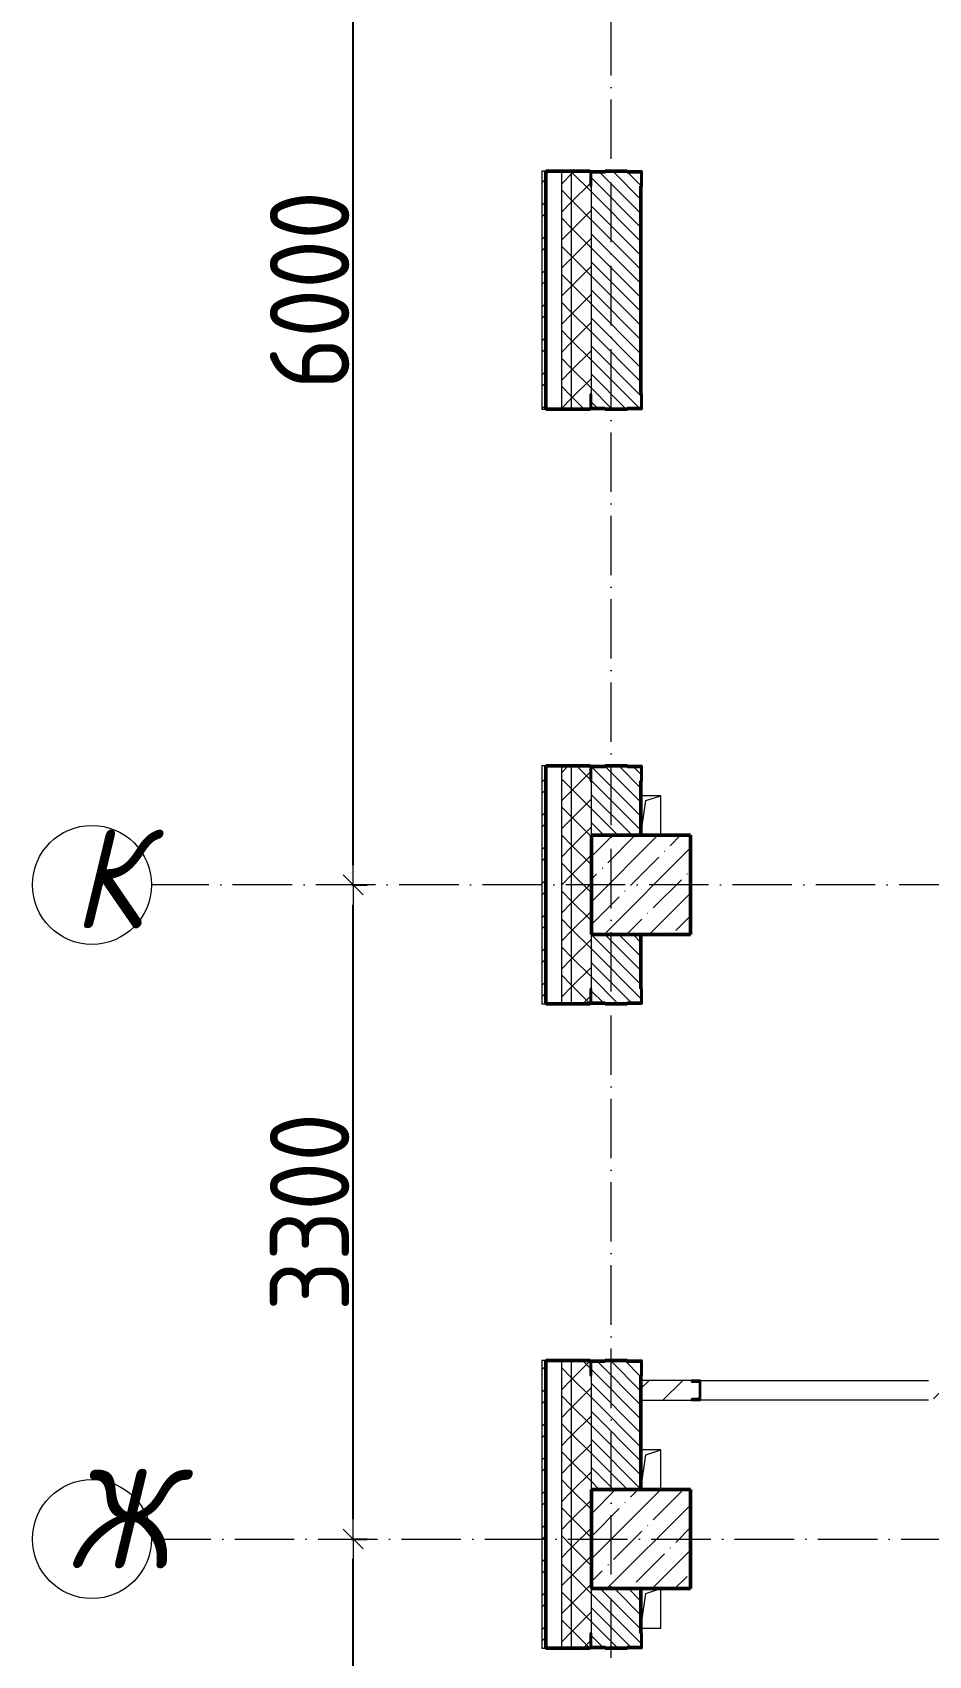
# Model space of a CAD drawing. Header units: millimetres. Extents: x -356862 to 418287, y 0 to 839748.
# Drawn here: x -20860 to -16342, y 472609 to 480797 of the extents above; entities that cross this region are included whole.
import ezdxf

# ---------------------------------------------------------------- set-up
doc = ezdxf.new("R2010")
doc.units = ezdxf.units.MM
doc.linetypes.add('50_200_ШТРИХ_1Т_ш5_п1_п1_', pattern=[700, 500, -100, 0, -100])
for name, color, linetype, lineweight in [('A-____-____-DIMS', 7, 'Continuous', 9), ('A-GENM-____-MCUT', 7, 'Continuous', 25), ('A-GENM-____-OTLN', 7, 'Continuous', 9), ('A-GENM-____-OTLN-1', 7, 'Continuous', 25), ('A-WALL-____-MCUT-2', 7, 'Continuous', 50), ('A-WALL-____-MCUT-3', 7, 'Continuous', 9), ('A-WALL-____-PATT-1', 7, 'Continuous', 9), ('A-WALL-FNSH-MCUT-1', 7, 'Continuous', 9), ('I-WALL-____-OTLN', 7, 'Continuous', 9), ('S-COLS-____-MCUT', 7, 'Continuous', 50), ('S-COLS-____-OTLN', 7, 'Continuous', 9), ('S-GRID-____-IDEN', 7, 'Continuous', 9), ('S-GRID-____-OTLN-1', 7, '50_200_ШТРИХ_1Т_ш5_п1_п1_', 9)]:
    doc.layers.add(name, color=color, linetype=linetype, lineweight=lineweight)
doc.styles.add('ISOCPEUR_I', font='isocpeui.ttf', dxfattribs={"width": 0.9, "height": 2.5})
doc.styles.add('СПДС', font='isocpeur.ttf', dxfattribs={"width": 0.9})
doc.dimstyles.new('Размера А3', dxfattribs={"dimtxt": 200, "dimasz": 100, "dimexe": 70, "dimexo": 100, "dimgap": 20, "dimtad": 1, "dimdec": 0, "dimrnd": 10, "dimzin": 0, "dimdsep": 46, "dimtxsty": 'СПДС', "dimblk": 'ARROWHEAD_6', "dimcen": 1, "dimclrd": 256, "dimclre": 256, "dimclrt": 256, "dimazin": 0, "dimtfac": 1, "dimtdec": 0, "dimtmove": 2, "dimatfit": 3, "dimfxl": 1, "dimtolj": 1, "dimtzin": 0, "dimarcsym": 0})
pattern_1 = [(45, (-15591.66, 459015.94), (-70.71068, 70.71068), []), (135, (-15591.66, 459015.94), (-70.71068, -70.71068), [])]
pattern_2 = [(135, (-15591.663, 459015.94), (-35.35534, -35.35534), [])]

# ---------------------------------------------------------------- blocks, each defined once
blk = doc.blocks.new('BSC_Колонна _Прямоугольная - 500х500-V45-АР1_План отверстий 2 этажа в осях 1-64_А-ГГ')
at = {"layer": 'S-COLS-____-OTLN'}
h = blk.add_hatch(dxfattribs=at)
h.set_pattern_fill('FP_74', color=256, style=0, pattern_type=2)
h.set_pattern_definition([(45, (2200, -17481.04), (-114.0493, 114.0493), []), (45, (2314.05, -17481.04), (-114.0493, 114.0493), [201.612, -40.322, 3.353, -36.97])])
h.paths.add_polyline_path([(-250, -250), (250, -250), (250, 250), (-250, 250)], flags=0)
at = {"layer": 'S-COLS-____-MCUT'}
for p, q in [((250, 250), (-250, 250)), ((-250, 250), (-250, -250)), ((250, -250), (250, 250)), ((-250, -250), (250, -250))]:
    blk.add_line(p, q, dxfattribs=at)
blk = doc.blocks.new('BSC_Колонна _Прямоугольная - 500х500-V100-АР1_План отверстий 2 этажа в осях 1-64_А-ГГ')
at = {"layer": 'S-COLS-____-OTLN'}
h = blk.add_hatch(dxfattribs=at)
h.set_pattern_fill('FP_129', color=256, style=0, pattern_type=2)
h.set_pattern_definition([(45, (2200, -14181.04), (-114.0493, 114.0493), []), (45, (2314.05, -14181.04), (-114.0493, 114.0493), [201.612, -40.322, 3.353, -36.97])])
h.paths.add_polyline_path([(-250, -250), (250, -250), (250, 250), (-250, 250)], flags=0)
at = {"layer": 'S-COLS-____-MCUT'}
for p, q in [((250, 250), (-250, 250)), ((-250, 250), (-250, -250)), ((250, -250), (250, 250)), ((-250, -250), (250, -250))]:
    blk.add_line(p, q, dxfattribs=at)
blk = doc.blocks.new('Фахверк_СКБ_Уголок - 250_2700-27497298-АР1_План отверстий 2 этажа в осях 1-64_А-ГГ')
at = {"layer": 'A-GENM-____-MCUT'}
for p, q in [((200, 181), (125, 181)), ((125, 181), (125, 106)), ((131, 106), (131, 175)), ((131, 175), (200, 175)), ((200, 175), (200, 181)), ((125, 106), (131, 106)), ((131, -6), (125, -6)), ((125, -6), (125, -81)), ((125, -81), (200, -81)), ((131, -75), (131, -6)), ((200, -75), (131, -75)), ((200, -81), (200, -75))]:
    blk.add_line(p, q, dxfattribs=at)
blk = doc.blocks.new('154_Стойка_СКБ_Швеллер - СМ-2180_100-28318692-АР1_План отверстий 2 этажа в осях 1-64_А-ГГ')
at = {"layer": 'A-GENM-____-MCUT'}
for p, q in [((171, 50), (125, 50)), ((125, 50), (125, -50)), ((129.5, 42.4), (171, 42.4)), ((129.5, -42.4), (129.5, 42.4)), ((171, 42.4), (171, 50)), ((125, -50), (171, -50)), ((171, -42.4), (129.5, -42.4)), ((171, -50), (171, -42.4))]:
    blk.add_line(p, q, dxfattribs=at)
blk = doc.blocks.new('AR_Отверстие прямоугольное _в плите_ - AR_Отверстие прямоугольное _в плите_-V158-АР1_План отверстий 2 этажа в осях 1-64_А-ГГ')
at = {"layer": 'A-GENM-____-OTLN'}
for p, q in [((50, 100), (-50, 100)), ((-25, 75), (50, 100)), ((50, -100), (50, 100)), ((-50, -100), (-25, 75))]:
    blk.add_line(p, q, dxfattribs=at)
blk = doc.blocks.new('AR_Отверстие прямоугольное _в плите_ - AR_Отверстие прямоугольное _в плите_-30510733-АР1_План отверстий 2 этажа в осях 1-64_А-ГГ')
at = {"layer": 'A-GENM-____-OTLN'}
for p, q in [((-25, 75), (50, 100)), ((50, -100), (50, 100)), ((-50, -100), (-25, 75)), ((-50, -100), (50, -100))]:
    blk.add_line(p, q, dxfattribs=at)
blk = doc.blocks.new('Ось сетки - Круг_Ø6_00__ISO-2_5_0_9K_-25732049-АР1_План отверстий 2 этажа в осях 1-64_А-ГГ')
at = {"layer": 'S-GRID-____-IDEN'}
blk.add_circle((0, 0), 3, dxfattribs=at)
blk = doc.blocks.new('ARROWHEAD_6')
at = {"color": 0, "linetype": 'Continuous'}
for p, q in [((0, 0), (-1, 0)), ((-0.5, -0.5), (0.5, 0.5))]:
    blk.add_line(p, q, dxfattribs=at)
blk = doc.blocks.new('*D4520')
at = {"layer": 'A-____-____-DIMS', "lineweight": -2, "transparency": 16777216}
for p, q in [((-19249.1, 473197), (-19173.1, 473197)), ((-19243.1, 468747), (-19243.1, 473097)), ((-19249.1, 468647), (-19173.1, 468647))]:
    blk.add_line(p, q, dxfattribs=at)
at = {"layer": 'Defpoints', "color": 0, "lineweight": 30, "transparency": 16777216}
for p in [(-19349.1, 473197), (-19243.1, 473197), (-19349.1, 468647)]:
    blk.add_point(p, dxfattribs=at)
at = {"layer": 'A-____-____-DIMS', "lineweight": -2, "transparency": 16777216, "xscale": 100, "yscale": 100, "zscale": 100}
for p, rotation in [((-19243.1, 473197), 90), ((-19243.1, 468647), 270)]:
    blk.add_blockref('ARROWHEAD_6', p, dxfattribs=dict(at, rotation=rotation))
at = {"layer": 'A-____-____-DIMS', "transparency": 16777216, "insert": (-19463.1, 470922), "char_height": 400, "attachment_point": 5, "rotation": 90, "style": 'СПДС'}
blk.add_mtext('\\A1;4550', dxfattribs=at)
blk = doc.blocks.new('*D4521')
at = {"layer": 'A-____-____-DIMS', "lineweight": -2, "transparency": 16777216}
for p, q in [((-19249.1, 476497), (-19173.1, 476497)), ((-19243.1, 473297), (-19243.1, 476397)), ((-19249.1, 473197), (-19173.1, 473197))]:
    blk.add_line(p, q, dxfattribs=at)
at = {"layer": 'Defpoints', "color": 0, "lineweight": 30, "transparency": 16777216}
for p in [(-19349.1, 476497), (-19243.1, 476497), (-19349.1, 473197)]:
    blk.add_point(p, dxfattribs=at)
at = {"layer": 'A-____-____-DIMS', "lineweight": -2, "transparency": 16777216, "xscale": 100, "yscale": 100, "zscale": 100}
for p, rotation in [((-19243.1, 476497), 90), ((-19243.1, 473197), 270)]:
    blk.add_blockref('ARROWHEAD_6', p, dxfattribs=dict(at, rotation=rotation))
at = {"layer": 'A-____-____-DIMS', "transparency": 16777216, "insert": (-19463.1, 474847), "char_height": 400, "attachment_point": 5, "rotation": 90, "style": 'СПДС'}
blk.add_mtext('\\A1;3300', dxfattribs=at)
blk = doc.blocks.new('*D4522')
at = {"layer": 'A-____-____-DIMS', "lineweight": -2, "transparency": 16777216}
for p, q in [((-19249.1, 482497), (-19173.1, 482497)), ((-19243.1, 476597), (-19243.1, 482397)), ((-19249.1, 476497), (-19173.1, 476497))]:
    blk.add_line(p, q, dxfattribs=at)
at = {"layer": 'Defpoints', "color": 0, "lineweight": 30, "transparency": 16777216}
for p in [(-19349.1, 482497), (-19243.1, 482497), (-19349.1, 476497)]:
    blk.add_point(p, dxfattribs=at)
at = {"layer": 'A-____-____-DIMS', "lineweight": -2, "transparency": 16777216, "xscale": 100, "yscale": 100, "zscale": 100}
for p, rotation in [((-19243.1, 482497), 90), ((-19243.1, 476497), 270)]:
    blk.add_blockref('ARROWHEAD_6', p, dxfattribs=dict(at, rotation=rotation))
at = {"layer": 'A-____-____-DIMS', "transparency": 16777216, "insert": (-19463.1, 479497), "char_height": 400, "attachment_point": 5, "rotation": 90, "style": 'СПДС'}
blk.add_mtext('\\A1;6000', dxfattribs=at)
blk = doc.blocks.new('*D13761')
at = {"layer": 'A-____-____-DIMS', "lineweight": -2, "transparency": 16777216}
for p, q in [((-19249.1, 473197), (-19173.1, 473197)), ((-19243.1, 468747), (-19243.1, 473097)), ((-19249.1, 468647), (-19173.1, 468647))]:
    blk.add_line(p, q, dxfattribs=at)
at = {"layer": 'Defpoints', "color": 0, "transparency": 16777216}
for p in [(-19349.1, 473197), (-19243.1, 473197), (-19349.1, 468647)]:
    blk.add_point(p, dxfattribs=at)
at = {"layer": 'A-____-____-DIMS', "lineweight": -2, "transparency": 16777216, "xscale": 100, "yscale": 100, "zscale": 100}
for p, rotation in [((-19243.1, 473197), 90), ((-19243.1, 468647), 270)]:
    blk.add_blockref('ARROWHEAD_6', p, dxfattribs=dict(at, rotation=rotation))
at = {"layer": 'A-____-____-DIMS', "transparency": 16777216, "insert": (-19463.1, 470922), "char_height": 400, "attachment_point": 5, "rotation": 90, "style": 'СПДС'}
blk.add_mtext('\\A1;4550', dxfattribs=at)
blk = doc.blocks.new('*D13762')
at = {"layer": 'A-____-____-DIMS', "lineweight": -2, "transparency": 16777216}
for p, q in [((-19249.1, 476497), (-19173.1, 476497)), ((-19243.1, 473297), (-19243.1, 476397)), ((-19249.1, 473197), (-19173.1, 473197))]:
    blk.add_line(p, q, dxfattribs=at)
at = {"layer": 'Defpoints', "color": 0, "transparency": 16777216}
for p in [(-19349.1, 476497), (-19243.1, 476497), (-19349.1, 473197)]:
    blk.add_point(p, dxfattribs=at)
at = {"layer": 'A-____-____-DIMS', "lineweight": -2, "transparency": 16777216, "xscale": 100, "yscale": 100, "zscale": 100}
for p, rotation in [((-19243.1, 476497), 90), ((-19243.1, 473197), 270)]:
    blk.add_blockref('ARROWHEAD_6', p, dxfattribs=dict(at, rotation=rotation))
at = {"layer": 'A-____-____-DIMS', "transparency": 16777216, "insert": (-19463.1, 474847), "char_height": 400, "attachment_point": 5, "rotation": 90, "style": 'СПДС'}
blk.add_mtext('\\A1;3300', dxfattribs=at)
blk = doc.blocks.new('*D13763')
at = {"layer": 'A-____-____-DIMS', "lineweight": -2, "transparency": 16777216}
for p, q in [((-19249.1, 482497), (-19173.1, 482497)), ((-19243.1, 476597), (-19243.1, 482397)), ((-19249.1, 476497), (-19173.1, 476497))]:
    blk.add_line(p, q, dxfattribs=at)
at = {"layer": 'Defpoints', "color": 0, "transparency": 16777216}
for p in [(-19349.1, 482497), (-19243.1, 482497), (-19349.1, 476497)]:
    blk.add_point(p, dxfattribs=at)
at = {"layer": 'A-____-____-DIMS', "lineweight": -2, "transparency": 16777216, "xscale": 100, "yscale": 100, "zscale": 100}
for p, rotation in [((-19243.1, 482497), 90), ((-19243.1, 476497), 270)]:
    blk.add_blockref('ARROWHEAD_6', p, dxfattribs=dict(at, rotation=rotation))
at = {"layer": 'A-____-____-DIMS', "transparency": 16777216, "insert": (-19463.1, 479497), "char_height": 400, "attachment_point": 5, "rotation": 90, "style": 'СПДС'}
blk.add_mtext('\\A1;6000', dxfattribs=at)
blk = doc.blocks.new('*D13931')
at = {"layer": 'A-____-____-DIMS', "lineweight": -2, "transparency": 16777216}
for p, q in [((-19249.1, 473197), (-19173.1, 473197)), ((-19243.1, 468747), (-19243.1, 473097)), ((-19249.1, 468647), (-19173.1, 468647))]:
    blk.add_line(p, q, dxfattribs=at)
at = {"layer": 'Defpoints', "color": 0, "transparency": 16777216}
for p in [(-19349.1, 473197), (-19243.1, 473197), (-19349.1, 468647)]:
    blk.add_point(p, dxfattribs=at)
at = {"layer": 'A-____-____-DIMS', "lineweight": -2, "transparency": 16777216, "xscale": 100, "yscale": 100, "zscale": 100}
for p, rotation in [((-19243.1, 473197), 90), ((-19243.1, 468647), 270)]:
    blk.add_blockref('ARROWHEAD_6', p, dxfattribs=dict(at, rotation=rotation))
at = {"layer": 'A-____-____-DIMS', "transparency": 16777216, "insert": (-19463.1, 470922), "char_height": 400, "attachment_point": 5, "rotation": 90, "style": 'СПДС'}
blk.add_mtext('\\A1;4550', dxfattribs=at)
blk = doc.blocks.new('*D13932')
at = {"layer": 'A-____-____-DIMS', "lineweight": -2, "transparency": 16777216}
for p, q in [((-19249.1, 476497), (-19173.1, 476497)), ((-19243.1, 473297), (-19243.1, 476397)), ((-19249.1, 473197), (-19173.1, 473197))]:
    blk.add_line(p, q, dxfattribs=at)
at = {"layer": 'Defpoints', "color": 0, "transparency": 16777216}
for p in [(-19349.1, 476497), (-19243.1, 476497), (-19349.1, 473197)]:
    blk.add_point(p, dxfattribs=at)
at = {"layer": 'A-____-____-DIMS', "lineweight": -2, "transparency": 16777216, "xscale": 100, "yscale": 100, "zscale": 100}
for p, rotation in [((-19243.1, 476497), 90), ((-19243.1, 473197), 270)]:
    blk.add_blockref('ARROWHEAD_6', p, dxfattribs=dict(at, rotation=rotation))
at = {"layer": 'A-____-____-DIMS', "transparency": 16777216, "insert": (-19463.1, 474847), "char_height": 400, "attachment_point": 5, "rotation": 90, "style": 'СПДС'}
blk.add_mtext('\\A1;3300', dxfattribs=at)
blk = doc.blocks.new('*D13933')
at = {"layer": 'A-____-____-DIMS', "lineweight": -2, "transparency": 16777216}
for p, q in [((-19249.1, 482497), (-19173.1, 482497)), ((-19243.1, 476597), (-19243.1, 482397)), ((-19249.1, 476497), (-19173.1, 476497))]:
    blk.add_line(p, q, dxfattribs=at)
at = {"layer": 'Defpoints', "color": 0, "transparency": 16777216}
for p in [(-19349.1, 482497), (-19243.1, 482497), (-19349.1, 476497)]:
    blk.add_point(p, dxfattribs=at)
at = {"layer": 'A-____-____-DIMS', "lineweight": -2, "transparency": 16777216, "xscale": 100, "yscale": 100, "zscale": 100}
for p, rotation in [((-19243.1, 482497), 90), ((-19243.1, 476497), 270)]:
    blk.add_blockref('ARROWHEAD_6', p, dxfattribs=dict(at, rotation=rotation))
at = {"layer": 'A-____-____-DIMS', "transparency": 16777216, "insert": (-19463.1, 479497), "char_height": 400, "attachment_point": 5, "rotation": 90, "style": 'СПДС'}
blk.add_mtext('\\A1;6000', dxfattribs=at)
blk = doc.blocks.new('2этаж')
at = {"layer": 'S-GRID-____-OTLN-1', "color": 251, "ltscale": 0.6, "true_color": 0x636466}
for p, q in [((-17941.7, 454533.3), (-17941.7, 508896.9)), ((11116.1, 476497), (-20260.4, 476497)), ((-20260.4, 473197), (11116.1, 473197))]:
    blk.add_line(p, q, dxfattribs=at)
at = {"layer": 'S-GRID-____-IDEN', "char_height": 500, "attachment_point": 1, "style": 'ISOCPEUR_I'}
for s, insert, width in [('\\fISOCPEUR|b0|i1|c204|p34|;\\W.9;К', (-20657.8, 476778.9), 223.671), ('\\fISOCPEUR|b0|i1|c204|p34|;\\W.9;Ж', (-20686.8, 473549.4), 281.392)]:
    blk.add_mtext(s, dxfattribs=dict(at, insert=insert, width=width))
at = {"layer": 'A-____-____-DIMS'}
for base, p1, p2, picture, middle in [((-19243.1, 482497), (-19349.1, 476497), (-19349.1, 482497), '*D4522', (-19463.1, 479497)), ((-19243.1, 476497), (-19349.1, 473197), (-19349.1, 476497), '*D4521', (-19463.1, 474847)), ((-19243.1, 473197), (-19349.1, 468647), (-19349.1, 473197), '*D4520', (-19463.1, 470922))]:
    dim = blk.add_linear_dim(base=base, p1=p1, p2=p2, angle=90, dimstyle='Размера А3', override={"dimtxt": 400}, dxfattribs=at)
    dim.commit()
    dim.dimension.update_dxf_attribs({"geometry": picture, "text_midpoint": middle})

msp = doc.modelspace()

# ---------------------------------------------------------------- hatches: boundary and pattern name
at = {"layer": 'A-WALL-____-PATT-1'}
h = msp.add_hatch(dxfattribs=at)
h.set_pattern_fill('FP_3', color=256, style=0, pattern_type=2)
h.set_pattern_definition([(45, (-15591.66, 459015.94), (-85.5366, 85.5366), []), (45, (-15534.64, 459015.94), (-85.5366, 85.5366), [])])
h.paths.add_polyline_path([(-18291.6634, 468531.983), (-18271.6634, 468531.983), (-18271.6634, 470846.983), (-18291.6634, 470846.983), (-18291.6634, 470071.7775)], flags=0)
h.paths.add_polyline_path([(-18271.6634, 472646.983), (-18271.6634, 474096.983), (-18291.6634, 474096.983), (-18291.6634, 472646.983)], flags=0)
h.paths.add_polyline_path([(-18271.6634, 475896.983), (-18271.6634, 477096.983), (-18291.6634, 477096.983), (-18291.6634, 475896.983)], flags=0)
h.paths.add_polyline_path([(-18291.6634, 478896.983), (-18271.6634, 478896.983), (-18271.6634, 480096.983), (-18291.6634, 480096.983)], flags=0)
h.paths.add_polyline_path([(-18271.6634, 481896.983), (-18271.6634, 483096.983), (-18291.6634, 483096.983), (-18291.6634, 481896.983)], flags=0)
h.paths.add_polyline_path([(-18271.6634, 484896.983), (-18271.6634, 485821.983), (-18291.6634, 485821.983), (-18291.6634, 484896.983)], flags=0)
h = msp.add_hatch(dxfattribs=at)
h.set_pattern_fill('FP_1', color=256, style=0, pattern_type=2)
h.set_pattern_definition(pattern_1)
h.paths.add_polyline_path([(-18141.6634, 468531.983), (-18141.6634, 470846.983), (-18191.6634, 470846.983), (-18191.6634, 468531.983)], flags=0)
h.paths.add_polyline_path([(-18141.6634, 472646.983), (-18141.6634, 474096.983), (-18191.6634, 474096.983), (-18191.6634, 472646.983)], flags=0)
h.paths.add_polyline_path([(-18141.6634, 475896.983), (-18141.6634, 477096.983), (-18191.6634, 477096.983), (-18191.6634, 475896.983)], flags=0)
h.paths.add_polyline_path([(-18191.6634, 478896.983), (-18141.6634, 478896.983), (-18141.6634, 480096.983), (-18191.6634, 480096.983)], flags=0)
h.paths.add_polyline_path([(-18141.6634, 481896.983), (-18141.6634, 483096.983), (-18191.6634, 483096.983), (-18191.6634, 481896.983)], flags=0)
h.paths.add_polyline_path([(-18141.6634, 484896.983), (-18141.6634, 485746.983), (-18191.6634, 485746.983), (-18191.6634, 484896.983)], flags=0)
h = msp.add_hatch(dxfattribs=at)
h.set_pattern_fill('FP_1', color=256, style=0, pattern_type=2)
h.set_pattern_definition(pattern_1)
h.paths.add_polyline_path([(-18141.6634, 468531.983), (-18041.6634, 468531.983), (-18041.6634, 470771.983), (-18047.6634, 470771.983), (-18047.6634, 470846.983), (-18141.6634, 470846.983), (-18141.6634, 468546.983)], flags=0)
h.paths.add_polyline_path([(-18047.6634, 472646.983), (-18047.6634, 472721.983), (-18041.6634, 472721.983), (-18041.6634, 474021.983), (-18047.6634, 474021.983), (-18047.6634, 474096.983), (-18141.6634, 474096.983), (-18141.6634, 472646.983)], flags=0)
h.paths.add_polyline_path([(-18047.6634, 475896.983), (-18047.6634, 475971.983), (-18041.6634, 475971.983), (-18041.6634, 477021.983), (-18047.6634, 477021.983), (-18047.6634, 477096.983), (-18141.6634, 477096.983), (-18141.6634, 475896.983)], flags=0)
h.paths.add_polyline_path([(-18141.6634, 478896.983), (-18047.6634, 478896.983), (-18047.6634, 478971.983), (-18041.6634, 478971.983), (-18041.6634, 480021.983), (-18047.6634, 480021.983), (-18047.6634, 480096.983), (-18141.6634, 480096.983), (-18141.6634, 478902.983)], flags=0)
h.paths.add_polyline_path([(-18047.6634, 481896.983), (-18047.6634, 481971.983), (-18041.6634, 481971.983), (-18041.6634, 483021.983), (-18047.6634, 483021.983), (-18047.6634, 483096.983), (-18141.6634, 483096.983), (-18141.6634, 481896.983)], flags=0)
h.paths.add_polyline_path([(-18141.6634, 484896.983), (-18047.6634, 484896.983), (-18047.6634, 484971.983), (-18041.6634, 484971.983), (-18041.6634, 485746.983), (-18141.6634, 485746.983), (-18141.6634, 484902.983)], flags=0)
h = msp.add_hatch(dxfattribs=at)
h.set_pattern_fill('FP_6', color=256, style=0, pattern_type=2)
h.set_pattern_definition(pattern_2)
h.paths.add_polyline_path([(-18041.6634, 476746.983), (-17791.6634, 476746.983), (-17791.6634, 477090.983), (-17860.6634, 477090.983), (-17860.6634, 477096.983), (-17972.6634, 477096.983), (-17972.6634, 477090.983), (-18041.6634, 477090.983), (-18041.6634, 476951.7295)], flags=0)
h.paths.add_polyline_path([(-17860.6634, 478896.983), (-17860.6634, 478902.983), (-17791.6634, 478902.983), (-17791.6634, 480090.983), (-17860.6634, 480090.983), (-17860.6634, 480096.983), (-17972.6634, 480096.983), (-17972.6634, 480090.983), (-18041.6634, 480090.983), (-18041.6634, 478902.983), (-17972.6634, 478902.983), (-17972.6634, 478896.983)], flags=0)
h.paths.add_polyline_path([(-17860.6634, 481896.983), (-17860.6634, 481902.983), (-17791.6634, 481902.983), (-17791.6634, 482246.983), (-18041.6634, 482246.983), (-18041.6634, 481902.983), (-17972.6634, 481902.983), (-17972.6634, 481896.983)], flags=0)
h = msp.add_hatch(dxfattribs=at)
h.set_pattern_fill('FP_6', color=256, style=0, pattern_type=2)
h.set_pattern_definition(pattern_2)
h.paths.add_polyline_path([(-18041.6634, 473446.983), (-17791.6634, 473446.983), (-17791.6634, 474090.983), (-17860.6634, 474090.983), (-17860.6634, 474096.983), (-17972.6634, 474096.983), (-17972.6634, 474090.983), (-18041.6634, 474090.983), (-18041.6634, 473511.7535)], flags=0)
h.paths.add_polyline_path([(-17860.6634, 475896.983), (-17860.6634, 475902.983), (-17791.6634, 475902.983), (-17791.6634, 476246.983), (-18041.6634, 476246.983), (-18041.6634, 475902.983), (-17972.6634, 475902.983), (-17972.6634, 475896.983)], flags=0)
h = msp.add_hatch(dxfattribs=at)
h.set_pattern_fill('FP_4', color=256, style=0, pattern_type=2)
h.set_pattern_definition([(45, (-15591.66, 459015.94), (-84.8528, 84.8528), [])])
h.paths.add_polyline_path([(-10791.6634, 473896.983), (-10791.6634, 473996.983), (-13691.6634, 473996.983), (-13691.6634, 473896.983), (-12070.4244, 473896.983)], flags=0)
h.paths.add_polyline_path([(-13741.6634, 473896.983), (-13741.6634, 473899.983), (-13694.6634, 473899.983), (-13694.6634, 473993.983), (-13741.6634, 473993.983), (-13741.6634, 473996.983), (-16295.6634, 473996.1541), (-16295.6634, 473989.383), (-16337.1634, 473989.383), (-16337.1634, 473904.583), (-16295.6634, 473904.583), (-16295.6634, 473896.983), (-15605.353, 473896.983)], flags=0)
h.paths.add_polyline_path([(-17791.6634, 473896.983), (-17537.6634, 473896.983), (-17537.6634, 473904.583), (-17496.1634, 473904.583), (-17496.1634, 473989.383), (-17537.6634, 473989.383), (-17537.6634, 473996.983), (-17791.6634, 473996.983), (-17791.6634, 473904.583)], flags=0)
h = msp.add_hatch(dxfattribs=at)
h.set_pattern_fill('FP_6', color=256, style=0, pattern_type=2)
h.set_pattern_definition(pattern_2)
h.paths.add_polyline_path([(-18041.6634, 469046.983), (-17791.6634, 469046.983), (-17792.4967, 470840.983), (-17860.6634, 470840.983), (-17860.6634, 470846.983), (-17972.6634, 470846.983), (-17972.6634, 470840.983), (-18041.6634, 470840.983), (-18041.6634, 470071.7775)], flags=0)
h.paths.add_polyline_path([(-17860.6634, 472646.983), (-17860.6634, 472652.983), (-17791.6634, 472652.983), (-17791.6634, 472946.983), (-18041.6634, 472946.983), (-18041.6634, 472652.983), (-17972.6634, 472652.983), (-17972.6634, 472646.983)], flags=0)

# ---------------------------------------------------------------- linework, layer by layer
at = {"layer": 'A-WALL-____-MCUT-2'}
for p, q in [((-18047.6634, 480096.983), (-18271.6634, 480096.983)), ((-18271.6634, 480096.983), (-18271.6634, 478896.983)), ((-17860.6634, 480096.983), (-17972.6634, 480096.983)), ((-17791.6634, 478971.983), (-17791.6634, 480021.983)), ((-18271.6634, 478896.983), (-18047.6634, 478896.983)), ((-17972.6634, 478896.983), (-17860.6634, 478896.983)), ((-18047.6634, 477096.983), (-18271.6634, 477096.983)), ((-18271.6634, 477096.983), (-18271.6634, 475896.983)), ((-17860.6634, 477096.983), (-17972.6634, 477096.983)), ((-17791.6634, 476746.983), (-17791.6634, 477021.983)), ((-17791.6634, 475971.983), (-17791.6634, 476246.983)), ((-18271.6634, 475896.983), (-18047.6634, 475896.983)), ((-17972.6634, 475896.983), (-17860.6634, 475896.983)), ((-18047.6634, 474096.983), (-18271.6634, 474096.983)), ((-18271.6634, 474096.983), (-18271.6634, 472646.983)), ((-17860.6634, 474096.983), (-17972.6634, 474096.983)), ((-17791.6634, 473446.983), (-17791.6634, 474021.983)), ((-17791.6634, 472721.983), (-17791.6634, 472946.983)), ((-18271.6634, 472646.983), (-18047.6634, 472646.983)), ((-17972.6634, 472646.983), (-17860.6634, 472646.983))]:
    msp.add_line(p, q, dxfattribs=at)
at = {"layer": 'A-WALL-____-MCUT-3'}
for p, q in [((-18191.6634, 478896.983), (-18191.6634, 480096.983)), ((-18141.6634, 478896.983), (-18141.6634, 480096.983)), ((-18041.6634, 478971.983), (-18041.6634, 480021.983)), ((-18191.6634, 475896.983), (-18191.6634, 477096.983)), ((-18141.6634, 475896.983), (-18141.6634, 477096.983)), ((-18041.6634, 476746.983), (-18041.6634, 477021.983)), ((-18041.6634, 475971.983), (-18041.6634, 476246.983)), ((-18191.6634, 472646.983), (-18191.6634, 474096.983)), ((-18141.6634, 472646.983), (-18141.6634, 474096.983)), ((-18041.6634, 473446.983), (-18041.6634, 474021.983)), ((-18041.6634, 472721.983), (-18041.6634, 472946.983))]:
    msp.add_line(p, q, dxfattribs=at)
at = {"layer": 'A-WALL-FNSH-MCUT-1'}
for p, q in [((-18291.6634, 480096.983), (-18291.6634, 478896.983)), ((-18271.6634, 480096.983), (-18291.6634, 480096.983)), ((-18291.6634, 478896.983), (-18271.6634, 478896.983)), ((-18291.6634, 477096.983), (-18291.6634, 475896.983)), ((-18271.6634, 477096.983), (-18291.6634, 477096.983)), ((-18291.6634, 475896.983), (-18271.6634, 475896.983)), ((-18291.6634, 474096.983), (-18291.6634, 472646.983)), ((-18271.6634, 474096.983), (-18291.6634, 474096.983)), ((-17537.6634, 473996.983), (-17791.6634, 473996.983)), ((-17791.6634, 473896.983), (-17537.6634, 473896.983)), ((-18291.6634, 472646.983), (-18271.6634, 472646.983))]:
    msp.add_line(p, q, dxfattribs=at)
at = {"layer": 'I-WALL-____-OTLN'}
for p, q in [((-17491.6634, 473996.983), (-16341.6634, 473996.983)), ((-16341.6634, 473896.983), (-17491.6634, 473896.983))]:
    msp.add_line(p, q, dxfattribs=at)
at = {"layer": 'S-GRID-____-OTLN-1', "color": 251, "ltscale": 0.6, "true_color": 0x636466}
for p, q in [((-17941.6634, 454533.3346), (-17941.6634, 508896.9006)), ((-17941.6634, 454533.3346), (-17941.6634, 508896.9006)), ((11116.0758, 476496.983), (-20260.4336, 476496.983)), ((11116.0758, 476496.983), (-20260.4336, 476496.983)), ((-20260.4336, 473196.983), (11116.0758, 473196.983)), ((-20260.4336, 473196.983), (11116.0758, 473196.983))]:
    msp.add_line(p, q, dxfattribs=at)

# ---------------------------------------------------------------- block references
at = {"color": 18, "true_color": 0x000000}
msp.add_blockref('2этаж', (0, 0), dxfattribs=at)
at = {"layer": 'A-GENM-____-OTLN'}
for name, p in [('AR_Отверстие прямоугольное _в плите_ - AR_Отверстие прямоугольное _в плите_-V158-АР1_План отверстий 2 этажа в осях 1-64_А-ГГ', (-17741.6634, 476846.983)), ('AR_Отверстие прямоугольное _в плите_ - AR_Отверстие прямоугольное _в плите_-V158-АР1_План отверстий 2 этажа в осях 1-64_А-ГГ', (-17741.6634, 473546.983)), ('AR_Отверстие прямоугольное _в плите_ - AR_Отверстие прямоугольное _в плите_-30510733-АР1_План отверстий 2 этажа в осях 1-64_А-ГГ', (-17741.6634, 472846.983))]:
    msp.add_blockref(name, p, dxfattribs=at)
at = {"layer": 'A-GENM-____-OTLN-1'}
for name, p, rotation in [('Фахверк_СКБ_Уголок - 250_2700-27497298-АР1_План отверстий 2 этажа в осях 1-64_А-ГГ', (-17966.6634, 480221.983), 269.9999999999999), ('Фахверк_СКБ_Уголок - 250_2700-27497298-АР1_План отверстий 2 этажа в осях 1-64_А-ГГ', (-17866.6634, 478771.983), 89.99999999999991), ('Фахверк_СКБ_Уголок - 250_2700-27497298-АР1_План отверстий 2 этажа в осях 1-64_А-ГГ', (-17966.6634, 477221.983), 269.9999999999999), ('Фахверк_СКБ_Уголок - 250_2700-27497298-АР1_План отверстий 2 этажа в осях 1-64_А-ГГ', (-17866.6634, 475771.983), 89.99999999999991), ('Фахверк_СКБ_Уголок - 250_2700-27497298-АР1_План отверстий 2 этажа в осях 1-64_А-ГГ', (-17966.6634, 474221.983), 269.9999999999999), ('154_Стойка_СКБ_Швеллер - СМ-2180_100-28318692-АР1_План отверстий 2 этажа в осях 1-64_А-ГГ', (-17366.6634, 473946.983), 180), ('Фахверк_СКБ_Уголок - 250_2700-27497298-АР1_План отверстий 2 этажа в осях 1-64_А-ГГ', (-17866.6634, 472521.983), 89.99999999999991)]:
    msp.add_blockref(name, p, dxfattribs=dict(at, rotation=rotation))
at = {"layer": 'S-COLS-____-OTLN'}
for name, p in [('BSC_Колонна _Прямоугольная - 500х500-V45-АР1_План отверстий 2 этажа в осях 1-64_А-ГГ', (-17791.6634, 476496.983)), ('BSC_Колонна _Прямоугольная - 500х500-V100-АР1_План отверстий 2 этажа в осях 1-64_А-ГГ', (-17791.6634, 473196.983))]:
    msp.add_blockref(name, p, dxfattribs=at)
at = {"layer": 'S-GRID-____-IDEN', "xscale": 99.99999999999993, "yscale": 99.99999999999993, "zscale": 99.99999999999993}
for p, rotation in [((-20560.4336, 476496.983), 89.9999999999998), ((-20560.4336, 473196.983), 269.9999999999996)]:
    msp.add_blockref('Ось сетки - Круг_Ø6_00__ISO-2_5_0_9K_-25732049-АР1_План отверстий 2 этажа в осях 1-64_А-ГГ', p, dxfattribs=dict(at, rotation=rotation))

# ---------------------------------------------------------------- texts
at = {"layer": 'A-____-____-DIMS', "char_height": 400, "attachment_point": 5, "rotation": 90, "style": 'СПДС'}
for s, insert in [('\\A1;6000', (-19463.059, 479496.983)), ('\\A1;6000', (-19463.059, 479496.983)), ('\\A1;3300', (-19463.059, 474846.983)), ('\\A1;3300', (-19463.059, 474846.983))]:
    msp.add_mtext(s, dxfattribs=dict(at, insert=insert))
at = {"layer": 'S-GRID-____-IDEN', "char_height": 500, "attachment_point": 1, "style": 'ISOCPEUR_I'}
for s, insert, width in [('\\fISOCPEUR|b0|i1|c204|p34|;\\W.9;К', (-20657.8313, 476778.8506), 223.670812), ('\\fISOCPEUR|b0|i1|c204|p34|;\\W.9;К', (-20657.8313, 476778.8506), 223.670812), ('\\fISOCPEUR|b0|i1|c204|p34|;\\W.9;Ж', (-20686.8403, 473549.4072), 281.392312), ('\\fISOCPEUR|b0|i1|c204|p34|;\\W.9;Ж', (-20686.8403, 473549.4072), 281.392312)]:
    msp.add_mtext(s, dxfattribs=dict(at, insert=insert, width=width))

# ---------------------------------------------------------------- dimensions: what is measured, and where the dimension line sits
at = {"layer": 'A-____-____-DIMS'}
for base, p1, p2, picture, middle in [((-19243.059, 482496.983), (-19349.125, 476496.983), (-19349.125, 482496.983), '*D13763', (-19463.059, 479496.983)), ((-19243.059, 482496.983), (-19349.125, 476496.983), (-19349.125, 482496.983), '*D13933', (-19463.059, 479496.983)), ((-19243.059, 476496.983), (-19349.125, 473196.983), (-19349.125, 476496.983), '*D13762', (-19463.059, 474846.983)), ((-19243.059, 476496.983), (-19349.125, 473196.983), (-19349.125, 476496.983), '*D13932', (-19463.059, 474846.983)), ((-19243.059, 473196.983), (-19349.125, 468646.983), (-19349.125, 473196.983), '*D13761', (-19463.059, 470921.983)), ((-19243.059, 473196.983), (-19349.125, 468646.983), (-19349.125, 473196.983), '*D13931', (-19463.059, 470921.983))]:
    dim = msp.add_linear_dim(base=base, p1=p1, p2=p2, angle=90, dimstyle='Размера А3', override={"dimtxt": 400}, dxfattribs=at)
    dim.commit()
    dim.dimension.update_dxf_attribs({"geometry": picture, "text_midpoint": middle})

doc.saveas('drawing.dxf')
